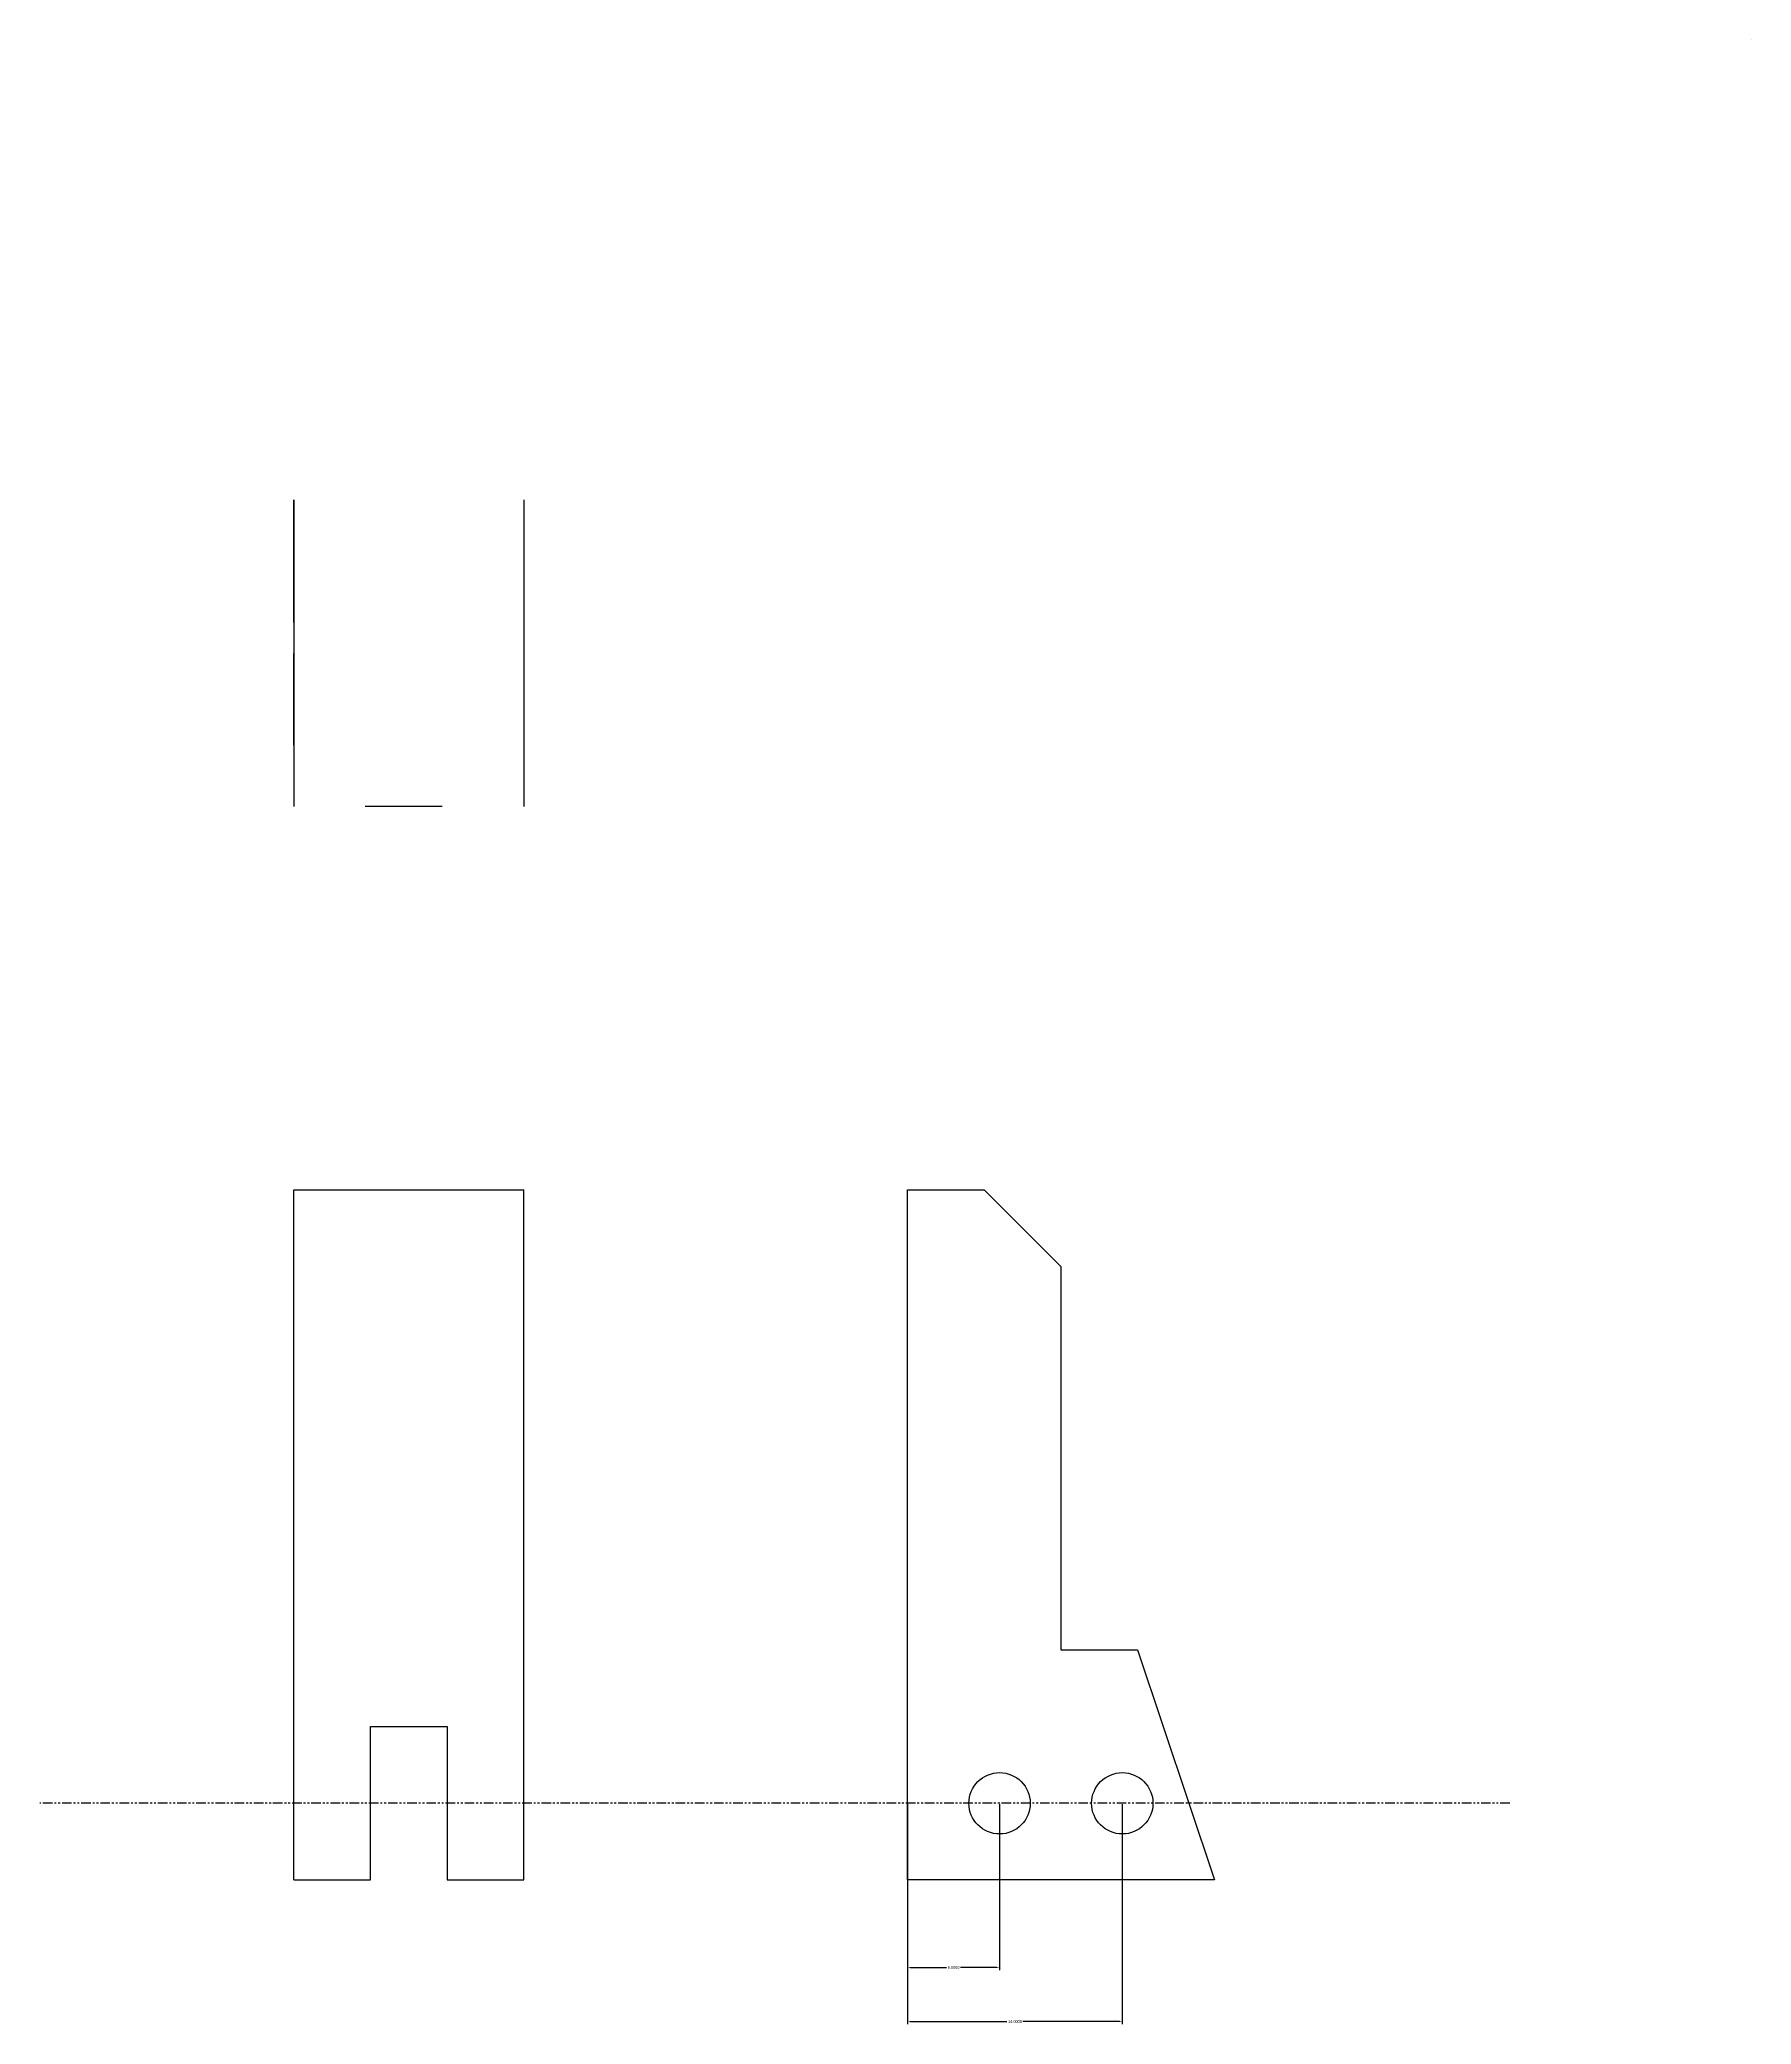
# Model space of a CAD drawing. Header units: inches. Extents: x -57 to 55, y -9 to 120.
import ezdxf

# ---------------------------------------------------------------- set-up
doc = ezdxf.new("R2010")
doc.units = ezdxf.units.IN
doc.header["$MEASUREMENT"] = 0
doc.linetypes.add('PHANTOM2', pattern=[1.25, 0.625, -0.125, 0.125, -0.125, 0.125, -0.125])
doc.styles.get("Standard").update_dxf_attribs({"font": 'Arial Regular.ttf'})
doc.dimstyles.get("Standard").update_dxf_attribs({"dimtxt": 0.18, "dimasz": 0.18, "dimexe": 0.18, "dimexo": 0.0625, "dimgap": 0.09, "dimtad": 0, "dimtih": 1, "dimtoh": 1, "dimdec": 4, "dimzin": 0, "dimdsep": 46, "dimtxsty": 'Standard', "dimcen": 0.09, "dimadec": 0, "dimazin": 0, "dimtfac": 1, "dimtdec": 4, "dimtofl": 0, "dimtmove": 0, "dimatfit": 3, "dimfxl": 1, "dimtolj": 1, "dimtzin": 0, "dimarcsym": 0})

# ---------------------------------------------------------------- blocks, each defined once
blk = doc.blocks.new('*D3')
at = {"color": 0, "lineweight": -2, "transparency": 16777216}
for p, q in [((0, 4.94), (0, -5.88)), ((6, 4.94), (6, -5.88)), ((0.18, -5.7), (2.54, -5.7)), ((5.82, -5.7), (3.46, -5.7))]:
    blk.add_line(p, q, dxfattribs=at)
at = {"color": 0, "transparency": 16777216}
for points in [[(0.18, -5.67), (0.18, -5.73), (0, -5.7)], [(5.82, -5.67), (5.82, -5.73), (6, -5.7)]]:
    blk.add_solid(points, dxfattribs=at)
at = {"layer": 'Defpoints', "color": 0, "transparency": 16777216}
for p in [(0, 5), (6, 5), (6, -5.7)]:
    blk.add_point(p, dxfattribs=at)
at = {"color": 0, "transparency": 16777216, "insert": (3, -5.7), "char_height": 0.18, "attachment_point": 5}
blk.add_mtext('\\A1;6.0000', dxfattribs=at)
blk = doc.blocks.new('*D4')
at = {"color": 0, "lineweight": -2, "transparency": 16777216}
for p, q in [((0, 4.88), (0, -9.41)), ((14, 4.94), (14, -9.41)), ((0.18, -9.23), (6.48, -9.23)), ((13.82, -9.23), (7.52, -9.23))]:
    blk.add_line(p, q, dxfattribs=at)
at = {"color": 0, "transparency": 16777216}
for points in [[(0.18, -9.2), (0.18, -9.26), (0, -9.23)], [(13.82, -9.2), (13.82, -9.26), (14, -9.23)]]:
    blk.add_solid(points, dxfattribs=at)
at = {"layer": 'Defpoints', "color": 0, "transparency": 16777216}
for p in [(0, 4.94), (14, 5), (14, -9.23)]:
    blk.add_point(p, dxfattribs=at)
at = {"color": 0, "transparency": 16777216, "insert": (7, -9.23), "char_height": 0.18, "attachment_point": 5}
blk.add_mtext('\\A1;14.0000', dxfattribs=at)

msp = doc.modelspace()

# ---------------------------------------------------------------- linework, layer by layer
for p, q in [((55, 120), (55, 120)), ((-40, 90), (-40, 70)), ((-25, 90), (-25, 70)), ((-40, 75, 45), (-40, 80, 40)), ((-40, 0), (-40, 45)), ((-40, 45), (-25, 45)), ((-25, 0), (-25, 45)), ((0, 0), (0, 45)), ((0, 45), (5, 45)), ((5, 45), (10, 40)), ((10, 40), (10, 15)), ((10, 15), (15, 15)), ((15, 15), (20, 0)), ((-35, 0), (-35, 10)), ((-35, 10), (-30, 10)), ((-30, 10), (-30, 0)), ((-40, 0), (-35, 0)), ((-30, 0), (-25, 0)), ((20, 0), (0, 0)), ((20, 0), (20, 0))]:
    msp.add_line(p, q)
at = {"extrusion": (-1, 0, 0)}
for p, q in [((-40, 85, 15), (-40, 90)), ((-40, 88.33333, 5), (-40, 90)), ((-40, 70), (-40, 70, 5))]:
    msp.add_line(p, q, dxfattribs=at)
at = {"extrusion": (0, -1, 0)}
for p, q in [((-30.34201, 70, 10), (-35.34201, 70, 10)), ((-35.34201, 70, 10), (-35.34201, 70)), ((-30.34201, 70), (-30.34201, 70, 10))]:
    msp.add_line(p, q, dxfattribs=at)
at = {"linetype": 'PHANTOM2'}
msp.add_line((39.26089, 5), (-56.56754, 5), dxfattribs=at)
at = {"extrusion": (-1, 0, 0)}
for centre in [(-84, 5, 40), (-76, 5, 40)]:
    msp.add_circle(centre, 2, dxfattribs=at)
for centre in [(6, 5), (14, 5)]:
    msp.add_circle(centre, 2)

# ---------------------------------------------------------------- dimensions: what is measured, and where the dimension line sits
for base, p1, p2, picture, middle in [((6, -5.70429), (0, 5), (6, 5), '*D3', (3, -5.70429)), ((14, -9.23085), (0, 4.9375), (14, 5), '*D4', (7, -9.23085))]:
    dim = msp.add_linear_dim(base=base, p1=p1, p2=p2, dimstyle='Standard')
    dim.commit()
    dim.dimension.update_dxf_attribs({"geometry": picture, "text_midpoint": middle})

doc.saveas('drawing.dxf')
